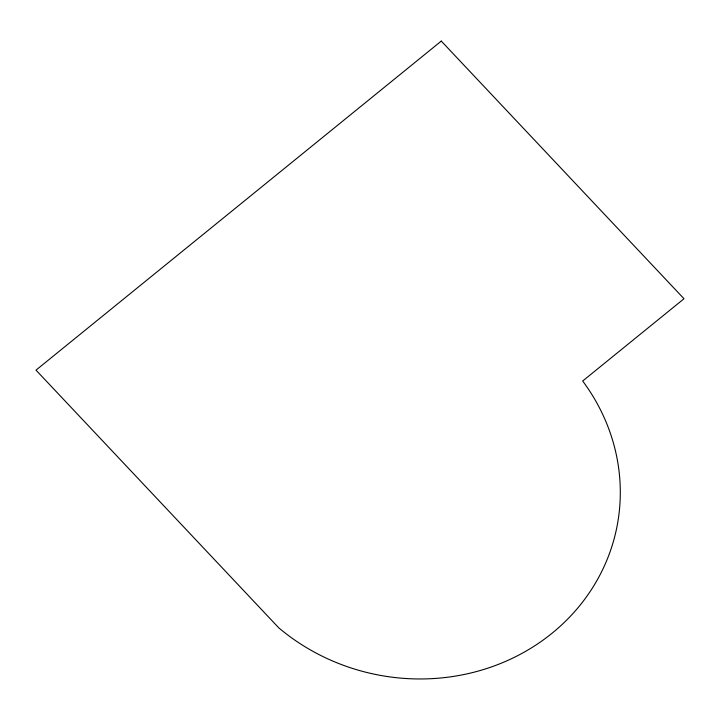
<?xml version="1.0" encoding="UTF-8"?>
<svg xmlns="http://www.w3.org/2000/svg" width="720" height="720" viewBox="0 0 720 720"><rect width="100%" height="100%" fill="white"/><g stroke="black" fill="none" stroke-linecap="round" stroke-linejoin="round"><path stroke-width="1.08" d="M441.279 41.085L36 370.134L278.721 627.795A206.181 191.169 10.3 0 0 552.069 633.231A206.181 191.169 10.3 0 0 582.678 381.006L684 298.746L441.279 41.085"/></g></svg>
